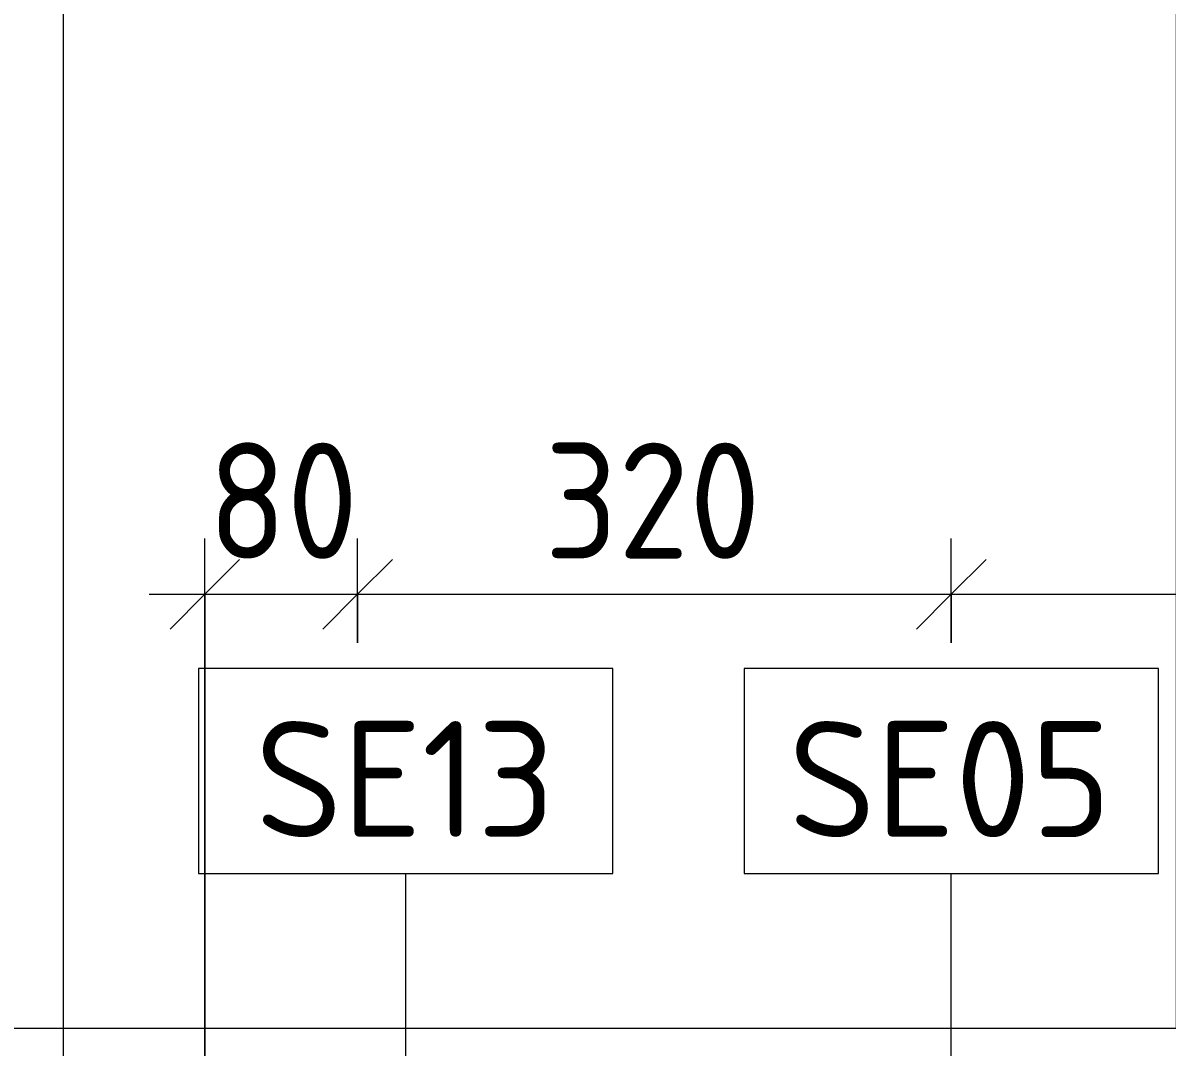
# Model space of a CAD drawing. Header units: millimetres. Extents: x 91786 to 132940, y -1987 to 10096.
# Drawn here: x 125540 to 126157, y 590 to 1142 of the extents above; entities that cross this region are included whole.
import ezdxf

# ---------------------------------------------------------------- set-up
doc = ezdxf.new("R2010")
doc.units = ezdxf.units.MM
for name, color, linetype, lineweight in [('A-ANNO-DIMS', 7, 'Continuous', 9), ('A-ANNO-DIMS-25', 7, 'Continuous', 9), ('A-WALL-PATT', 7, 'Continuous', 9), ('P-SANR-FIXT-IDEN', 7, 'Continuous', 9)]:
    doc.layers.add(name, color=color, linetype=linetype, lineweight=lineweight)
doc.styles.add('GOST Common_3', font='GOST_Common.ttf', dxfattribs={"height": 62.5})
doc.styles.add('ISOCPEUR_1', font='isocpeur.ttf', dxfattribs={"width": 0.9, "height": 62.5})
doc.dimstyles.new('ISO-2_5_0_9К_БОЛЬШОЙ', dxfattribs={"dimscale": 304.8, "dimtxt": 62.248823, "dimasz": 0.123031, "dimexe": 0.098425, "dimexo": 0.246063, "dimgap": 0, "dimtad": 1, "dimdec": 0, "dimrnd": 10, "dimzin": 0, "dimdsep": 46, "dimtxsty": 'ISOCPEUR_1', "dimblk1": 'OBLIQUE', "dimblk2": 'OBLIQUE', "dimsah": 1, "dimcen": 0.09, "dimdle": 0.098425, "dimazin": 0, "dimtfac": 1, "dimtdec": 4, "dimtix": 1, "dimtmove": 0, "dimatfit": 3, "dimfxl": 1, "dimtvp": 1, "dimtolj": 1, "dimtzin": 0, "dimarcsym": 2})
doc.dimstyles.new('ISO-2_5_0_9К_БОЛЬШОЙ_2', dxfattribs={"dimscale": 304.8, "dimtxt": 62.248823, "dimasz": 0.123031, "dimexe": 0.098425, "dimexo": 0.246063, "dimgap": 0, "dimtad": 1, "dimdec": 0, "dimrnd": 10, "dimzin": 0, "dimdsep": 46, "dimtxsty": 'ISOCPEUR_1', "dimblk1": 'OBLIQUE', "dimblk2": 'OBLIQUE', "dimsah": 1, "dimcen": 0.09, "dimdle": 0.098425, "dimazin": 0, "dimtfac": 1, "dimtdec": 4, "dimtix": 1, "dimtmove": 2, "dimatfit": 3, "dimfxl": 1, "dimtvp": 1, "dimtolj": 1, "dimtzin": 0, "dimarcsym": 2})

# ---------------------------------------------------------------- blocks, each defined once
blk = doc.blocks.new('М_сантехническая_рамка1 - В рамке-30590747-Развертка 1_66-4')
at = {"layer": 'P-SANR-FIXT-IDEN'}
for p, q in [((5900.89, 755.22), (5677.58, 755.22)), ((5677.58, 755.22), (5677.58, 644.78)), ((5900.89, 644.78), (5900.89, 755.22)), ((5677.58, 644.78), (5900.89, 644.78))]:
    blk.add_line(p, q, dxfattribs=at)
blk = doc.blocks.new('DIMBLOCK98-Развертка 1_66-4')
at = {"layer": 'A-ANNO-DIMS-25'}
for p, q in [((125638.56, 545.5), (125638.56, 864.19)), ((125720.9, 808.11), (125720.9, 864.19)), ((125608.56, 834.19), (125720.9, 834.19)), ((125638.56, 834.19), (125638.56, 545.5)), ((125720.9, 834.19), (125720.9, 808.11))]:
    blk.add_line(p, q, dxfattribs=at)
at = {"layer": 'A-ANNO-DIMS-25', "lineweight": 20}
for p, q in [((125638.56, 834.19), (125657.31, 852.94)), ((125720.9, 834.19), (125739.65, 852.94)), ((125638.56, 834.19), (125619.81, 815.44)), ((125720.9, 834.19), (125702.15, 815.44))]:
    blk.add_line(p, q, dxfattribs=at)
at = {"layer": 'A-ANNO-DIMS-25', "color": 0, "insert": (125640.22, 915.85), "char_height": 62.5, "width": 94.8097, "attachment_point": 1, "line_spacing_factor": 1.149209, "style": 'ISOCPEUR_1'}
blk.add_mtext('80', dxfattribs=at)
blk = doc.blocks.new('_Oblique')
at = {"color": 0, "linetype": 'ByBlock', "lineweight": -2}
blk.add_line((-0.5, -0.5), (0.5, 0.5), dxfattribs=at)
blk = doc.blocks.new('DIMBLOCK99-Развертка 1_66-4')
at = {"layer": 'A-ANNO-DIMS-25'}
for p, q in [((125720.9, 808.11), (125720.9, 864.19)), ((126040.9, 808.11), (126040.9, 864.19)), ((125720.9, 834.19), (126040.9, 834.19)), ((125720.9, 834.19), (125720.9, 808.11)), ((126040.9, 834.19), (126040.9, 808.11))]:
    blk.add_line(p, q, dxfattribs=at)
at = {"layer": 'A-ANNO-DIMS-25', "lineweight": 20}
for p, q in [((125720.9, 834.19), (125739.65, 852.94)), ((126040.9, 834.19), (126059.65, 852.94)), ((125720.9, 834.19), (125702.15, 815.44)), ((126040.9, 834.19), (126022.15, 815.44))]:
    blk.add_line(p, q, dxfattribs=at)
at = {"layer": 'A-ANNO-DIMS-25', "color": 0, "insert": (125821.64, 915.85), "char_height": 62.5, "width": 142.2146, "attachment_point": 1, "line_spacing_factor": 1.149209, "style": 'ISOCPEUR_1'}
blk.add_mtext('320', dxfattribs=at)
blk = doc.blocks.new('DIMBLOCK100-Развертка 1_66-4')
at = {"layer": 'A-ANNO-DIMS-25'}
for p, q in [((126040.9, 808.11), (126040.9, 864.19)), ((126360.9, 848.52), (126360.9, 804.19)), ((126360.9, 834.19), (126360.9, 848.52)), ((126040.9, 834.19), (126360.9, 834.19)), ((126040.9, 834.19), (126040.9, 808.11))]:
    blk.add_line(p, q, dxfattribs=at)
at = {"layer": 'A-ANNO-DIMS-25', "lineweight": 20}
for p, q in [((126040.9, 834.19), (126059.65, 852.94)), ((126360.9, 834.19), (126379.65, 852.94)), ((126040.9, 834.19), (126022.15, 815.44)), ((126360.9, 834.19), (126342.15, 815.44))]:
    blk.add_line(p, q, dxfattribs=at)
at = {"layer": 'A-ANNO-DIMS-25', "color": 0, "insert": (126169.44, 915.85), "char_height": 62.5, "width": 142.2146, "attachment_point": 1, "line_spacing_factor": 1.149209, "style": 'ISOCPEUR_1'}
blk.add_mtext('320', dxfattribs=at)

msp = doc.modelspace()

# ---------------------------------------------------------------- hatches: boundary and pattern name
at = {"layer": 'A-WALL-PATT'}
h = msp.add_hatch(dxfattribs=at)
h.set_pattern_fill('FP_26', color=256, style=0, pattern_type=2)
h.set_pattern_definition([(90, (126761.9, 0), (-600, 4e-14), []), (180, (126761.9, 0), (-7e-14, -600), [])])
h.paths.add_polyline_path([(126019.97, 493.66), (126020.15, 493.94), (126020.28, 494.88), (126020.51, 495.09), (126020.69, 495.3), (126020.71, 495.71), (126021.4, 495.21), (126021.76, 495.45), (126021.4, 496.05), (126021.94, 496.12), (126020.82, 498.93), (126020.91, 507.13), (126020.67, 507.13), (126020.46, 506.23), (126020.29, 506.33), (126020.14, 510.54), (126019.87, 501.16), (126019.8, 494.58), (126019.96, 493.7)])
h.paths.add_polyline_path([(124541.16, 516.75), (124541.66, 516.46), (124541.2, 516.74)])
h.paths.add_polyline_path([(124541.4, 504.3), (124540.6, 504.3), (124541.16, 504.27)])
h.paths.add_polyline_path([(126161.9, 0), (126161.9, 235), (126071.46, 235), (126071.46, 196.05), (126076.1, 190), (126080.09, 180.35), (126081.46, 170), (126080.09, 159.65), (126076.1, 150), (126071.46, 143.95), (126071.46, 66), (126011.46, 66), (126011.46, 143.95), (126006.82, 150), (126002.82, 159.65), (126001.46, 170), (126002.82, 180.35), (126006.82, 190), (126011.46, 196.05), (126011.46, 235), (125720.9, 235), (125720.9, 400), (126017.96, 400), (126019.74, 490.7), (126019.75, 491.14), (126019.72, 502.74), (126020.32, 522.01), (126021.05, 543.03), (126020.77, 542.1), (126020.88, 544.83), (126021.1, 545.02), (126021.1, 545.54), (126060.69, 545.27), (126061.14, 530.78), (126062.47, 482.37), (126064.03, 400), (126161.9, 400), (126161.9, 600), (126255.9, 600), (126255.9, 603.38), (126267.77, 603.38), (126267.77, 616.7), (126268.27, 617.2), (126274.82, 617.49), (126275.11, 618.19), (126275.07, 627.85), (126273.73, 627.85), (126273.23, 628.35), (126273.23, 650.64), (126273.73, 651.14), (126278.55, 651.65), (126283.4, 651.82), (126291.68, 651.29), (126293.06, 651.14), (126293.56, 650.64), (126293.56, 628.35), (126293.06, 627.85), (126291.68, 627.85), (126291.97, 617.49), (126292.67, 617.2), (126298.52, 617.2), (126299.02, 616.7), (126299.02, 603.38), (126310.9, 603.38), (126310.9, 600), (126750.9, 600), (126750.9, 1800), (124531.9, 1800), (124532.03, 516.55), (124531.9, 516.25), (124532.17, 516.11), (124534.93, 516.21), (124538.14, 516.58), (124540.44, 517.08), (124539.55, 517.16), (124542.63, 517.01), (124543.78, 516.5), (124546.22, 514.27), (124547.08, 512.58), (124547.42, 510.91), (124546.94, 507.85), (124545.57, 505.6), (124543.99, 504.37), (124542.03, 503.55), (124541.51, 503.66), (124541.88, 504.22), (124539.54, 503.93), (124538.3, 503.66), (124538.2, 503.53), (124531.9, 502.88), (124531.9, 400), (124751.9, 400), (124751.9, 235), (124552.12, 235), (124552.12, 211.78), (124562.12, 211.78), (124562.12, 135), (124925.36, 135), (124910.92, 143.36), (124908.25, 144.95), (124890.55, 159.45), (124874.54, 175.83), (124860.65, 194.88), (124849.82, 214.93), (124840.78, 239.06), (124835.57, 262.12), (124833.44, 289.25), (124833.24, 610.15), (124848.23, 610.15), (124848.4, 289.25), (124849.82, 267.45), (124856.66, 238.5), (124864.59, 217.66), (124875.42, 199.41), (124887.75, 182.91), (124902.31, 168.34), (124919.16, 155.77), (124936.22, 145.74), (124955.6, 137.92), (124965.88, 135), (125041.68, 135.03), (125043.18, 135.34), (125062.41, 142.04), (125080.73, 151.32), (125099.1, 164.25), (125113.93, 177.9), (125127.4, 194.1), (125137.48, 209.58), (125146.47, 228.27), (125153.39, 250.05), (125157.02, 269.43), (125158.29, 289.25), (125158.29, 724), (125141.34, 724), (125139.79, 725.19), (125139.74, 727.08), (125139.74, 774.4), (125140.92, 775.95), (125141.34, 776), (125154.11, 776), (125154.18, 788.1), (125154.24, 789.75), (125153.74, 789.75), (125153.74, 995.75), (125177.74, 995.75), (125177.54, 789.75), (125177.24, 789.75), (125177.3, 788.1), (125177.54, 785.75), (125177.54, 776), (125190.55, 775.95), (125191.27, 775.53), (125191.74, 774.4), (125191.68, 725.19), (125190.94, 724.21), (125190.14, 724), (125173.29, 724), (125173.03, 285.25), (125171.84, 266.54), (125167.51, 244.23), (125160.2, 222.3), (125150.04, 201.46), (125137.58, 182.56), (125122.51, 165.21), (125106.95, 151.24), (125086.67, 137.66), (125081.4, 135), (125431.74, 135), (125431.74, 0), (126157.24, 0)])
h.paths.add_polyline_path([(126061.61, 483.58), (126062.34, 487.37), (126062.08, 486.21), (126061.81, 484.71)])
h.paths.add_polyline_path([(126061.79, 492.45), (126062.2, 493.69), (126061.54, 509.24), (126061.1, 508.4), (126060.81, 504.79), (126060.74, 504.49), (126060.94, 498.26), (126060.17, 496.59), (126060.96, 497.04), (126060.66, 496.39), (126061, 496.07), (126061.08, 495.8), (126061.32, 495.71), (126061.47, 495.15), (126061.66, 494.87), (126061.9, 494.87), (126061.81, 492.59)])
h.paths.add_polyline_path([(126059.85, 496.12), (126060.11, 496.51), (126059.99, 496.39), (126059.9, 496.22)])
h.paths.add_polyline_path([(124531.92, 502.88), (124533.3, 503.11), (124532.91, 502.97), (124531.97, 502.89)])
h.paths.add_polyline_path([(124538.96, 503.36), (124538.92, 503.48), (124539.11, 503.38)])
h.paths.add_polyline_path([(124544.77, 505.69), (124545.75, 506.63), (124544.92, 505.83)])
h.paths.add_polyline_path([(124546.99, 510.11), (124546.73, 512.25), (124546.76, 511.69), (124546.98, 510.16)])
h.paths.add_polyline_path([(126020.15, 512.51), (126020.64, 513.03), (126020.17, 514.09), (126020.16, 513.24)])
h.paths.add_polyline_path([(126061.64, 512.51), (126061.35, 513.27), (126061.34, 512.93), (126061.58, 512.58)])
h.paths.add_polyline_path([(124545.96, 513.75), (124545.05, 514.92), (124545.81, 513.89)])
h.paths.add_polyline_path([(126061.29, 513.9), (126061.61, 514.25), (126061.38, 514.18), (126061.29, 513.97)])
h.paths.add_polyline_path([(126020.6, 514.56), (126020.43, 514.74), (126020.5, 514.59)])
h.paths.add_polyline_path([(124545.5, 514.65), (124544.93, 515.15), (124545.48, 514.67)])
h.paths.add_polyline_path([(124543.63, 514.67), (124539.45, 516.31), (124539.83, 516.2), (124543, 514.92)])
h.paths.add_polyline_path([(126020.64, 514.85), (126020.5, 515.15), (126020.19, 515.06), (126020.21, 514.93), (126020.5, 514.88)])
h.paths.add_polyline_path([(126020.44, 539.72), (126020.54, 543.73), (126020.47, 540.5)])
h.paths.add_polyline_path([(125022.6, 552.19), (124978.82, 552.25), (124978.77, 552.25), (124978.77, 615), (124955.74, 615), (124955.74, 624), (124875.74, 624), (124875.74, 615), (124852.24, 615), (124852.24, 610.65), (124844.12, 610.44), (124844.12, 610.27), (124837.55, 610.42), (124837.5, 610.65), (124829.24, 610.65), (124829.24, 615), (124805.74, 615), (124805.48, 624), (124804.74, 624), (124804.87, 676), (124805.74, 676), (124805.74, 685), (124832.74, 685), (124832.74, 691.5), (124833.24, 692), (124848.24, 692), (124848.74, 691.5), (124848.74, 685), (124875.74, 685), (124875.74, 676), (124955.74, 676), (124955.74, 685), (125025.74, 685), (125025.99, 676), (125026.74, 676), (125026.6, 623.97), (125025.74, 623.97), (125025.74, 615), (125022.69, 615), (125022.68, 552.27), (125022.61, 552.19)])
h.paths.add_polyline_path([(125005.07, 568.48), (125012.02, 568.64), (125012.76, 569.17), (125013.18, 569.98), (125013.23, 570.43), (125013.02, 591.49), (125012.42, 592.18), (125011.58, 592.53), (125011.12, 592.53), (125011.12, 592.07), (124990.35, 592.07), (124990.35, 592.56), (124989.44, 592.41), (124988.7, 591.87), (124988.29, 591.06), (124988.23, 590.61), (124988.45, 569.55), (124989.04, 568.86), (124989.89, 568.51), (124990.35, 568.48)])
h.paths.add_polyline_path([(124841.49, 610.42), (124841.49, 610.65), (124841.3, 610.44)])

# ---------------------------------------------------------------- linework, layer by layer
at = {"layer": 'P-SANR-FIXT-IDEN'}
for p, q in [((125746.83, 380.86), (125746.83, 683.72)), ((126040.89, 545.54), (126040.89, 683.72))]:
    msp.add_line(p, q, dxfattribs=at)

# ---------------------------------------------------------------- block references
for p in [(119957.6, 38.94), (120251.66, 38.94)]:
    msp.add_blockref('М_сантехническая_рамка1 - В рамке-30590747-Развертка 1_66-4', p, dxfattribs=at)

# ---------------------------------------------------------------- texts
at = {"layer": 'P-SANR-FIXT-IDEN', "char_height": 62.5, "attachment_point": 1, "style": 'GOST Common_3'}
for s, insert, width in [('SE13', (125665.64, 765.87), 206.4345), ('SE05', (125953.08, 765.87), 222.4683)]:
    msp.add_mtext(s, dxfattribs=dict(at, insert=insert, width=width))

# ---------------------------------------------------------------- dimensions: what is measured, and where the dimension line sits
at = {"layer": 'A-ANNO-DIMS'}
dim = msp.add_linear_dim(base=(126360.9, 834.19), p1=(126040.9, 883.11), p2=(126360.9, 923.52), dimstyle='ISO-2_5_0_9К_БОЛЬШОЙ_2', override={"dimpost": '<>', "dimfxl": 322.540463}, dxfattribs=at)
dim.commit()
dim.dimension.update_dxf_attribs({"geometry": 'DIMBLOCK100-Развертка 1_66-4', "text_midpoint": (126240.54, 874.18), "dimtype": 160})
for base, p1, p2, override, picture, middle in [((125720.9, 834.19), (125638.56, 470.5), (125720.9, 883.11), {"dimpost": '<>', "dimfxl": 420.749239}, 'DIMBLOCK98-Развертка 1_66-4', (125679.73, 865.44)), ((126040.9, 834.19), (125720.9, 883.11), (126040.9, 883.11), {"dimpost": '<>', "dimfxl": 320}, 'DIMBLOCK99-Развертка 1_66-4', (125880.9, 865.44))]:
    dim = msp.add_linear_dim(base=base, p1=p1, p2=p2, dimstyle='ISO-2_5_0_9К_БОЛЬШОЙ', override=override, dxfattribs=at)
    dim.commit()
    dim.dimension.update_dxf_attribs({"geometry": picture, "text_midpoint": middle})

doc.saveas('drawing.dxf')
